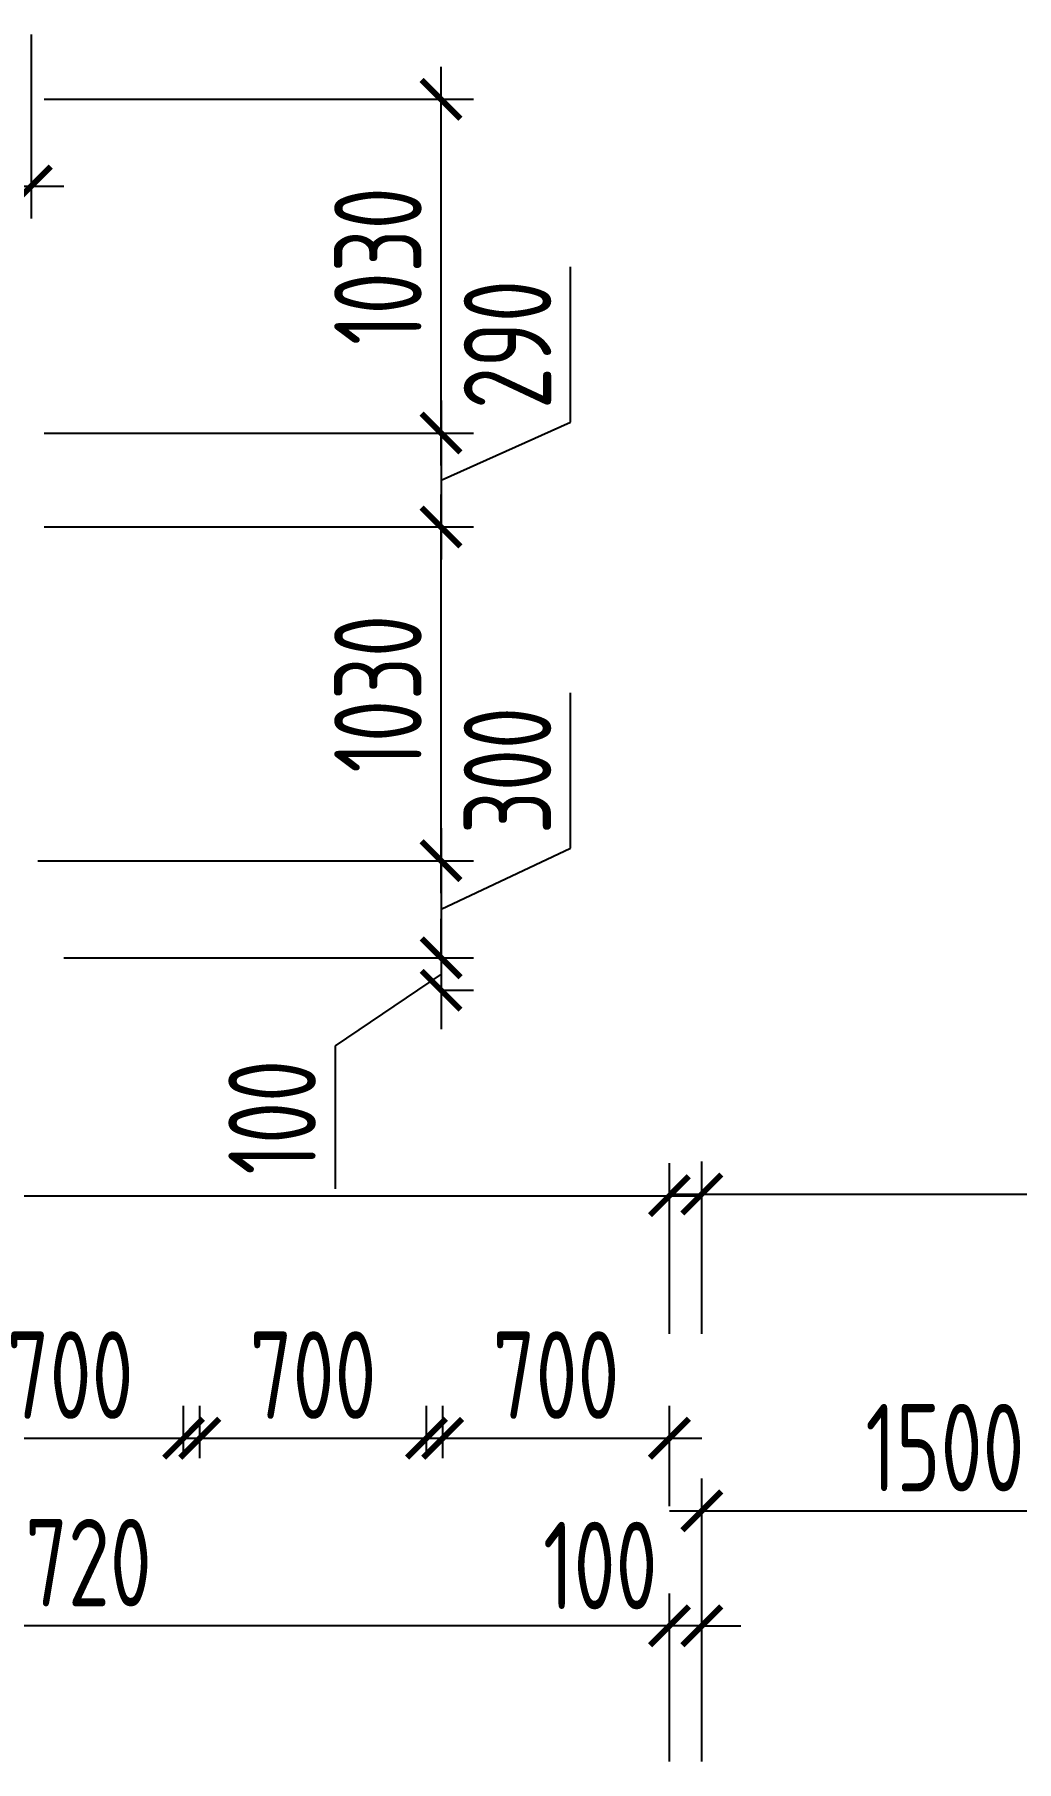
# Model space of a CAD drawing. Header units: millimetres. Extents: x -350007 to 536090, y -888 to 198380.
# Drawn here: x -59186 to -56154, y 122020 to 127351 of the extents above; entities that cross this region are included whole.
import ezdxf

# ---------------------------------------------------------------- set-up
doc = ezdxf.new("R2010")
doc.units = ezdxf.units.MM
doc.layers.add('АР_Размеры нов.', color=15, linetype='Continuous', lineweight=0)
doc.styles.add('ISOCPEUR', font='isocpeur.ttf', dxfattribs={"width": 0.7})
doc.dimstyles.new('R_100', dxfattribs={"dimtxt": 270, "dimasz": 120, "dimexe": 100, "dimexo": 0, "dimgap": 60, "dimtad": 1, "dimdec": 0, "dimrnd": 5, "dimzin": 0, "dimdsep": 46, "dimtxsty": 'ISOCPEUR', "dimblk": 'ARCHTICK', "dimcen": 0, "dimdle": 100, "dimclrd": 256, "dimclre": 256, "dimclrt": 256, "dimadec": 0, "dimazin": 0, "dimtfac": 2, "dimtdec": 0, "dimtofl": 0, "dimtmove": 1, "dimatfit": 3, "dimfxl": 1, "dimtvp": 3, "dimtolj": 1, "dimtzin": 0, "dimarcsym": 0})

# ---------------------------------------------------------------- blocks, each defined once
blk = doc.blocks.new('_ArchTick')
at = {"color": 0, "linetype": 'ByBlock', "const_width": 0.15}
blk.add_lwpolyline([(-0.5, -0.5), (0.5, 0.5)], dxfattribs=at)
blk = doc.blocks.new('*D2607')
at = {"layer": 'Defpoints', "color": 0, "ltscale": 100, "transparency": 16777216}
for p in [(-59155.8, 125830.7), (-57930.7, 125830.7), (-59175.8, 124800.7)]:
    blk.add_point(p, dxfattribs=at)
at = {"layer": 'АР_Размеры нов.', "lineweight": -2, "ltscale": 100, "transparency": 16777216}
for p, q in [((-57930.7, 124700.7), (-57930.7, 125930.7)), ((-59155.8, 125830.7), (-57830.7, 125830.7)), ((-59175.8, 124800.7), (-57830.7, 124800.7))]:
    blk.add_line(p, q, dxfattribs=at)
at = {"layer": 'АР_Размеры нов.', "lineweight": -2, "ltscale": 100, "transparency": 16777216, "xscale": 120, "yscale": 120, "zscale": 120}
for p, rotation in [((-57930.7, 125830.7), 90), ((-57930.7, 124800.7), 270)]:
    blk.add_blockref('_ArchTick', p, dxfattribs=dict(at, rotation=rotation))
at = {"layer": 'АР_Размеры нов.', "ltscale": 100, "transparency": 16777216, "insert": (-58125.7, 125315.7), "char_height": 270, "attachment_point": 5, "rotation": 90, "style": 'ISOCPEUR'}
blk.add_mtext('\\A1;1030', dxfattribs=at)
blk = doc.blocks.new('*D2608')
at = {"layer": 'Defpoints', "color": 0, "ltscale": 100, "transparency": 16777216}
for p in [(-59155.8, 127150.7), (-57930.7, 127150.7), (-59155.8, 126120.7)]:
    blk.add_point(p, dxfattribs=at)
at = {"layer": 'АР_Размеры нов.', "lineweight": -2, "ltscale": 100, "transparency": 16777216}
for p, q in [((-57930.7, 126020.7), (-57930.7, 127250.7)), ((-59155.8, 127150.7), (-57830.7, 127150.7)), ((-59155.8, 126120.7), (-57830.7, 126120.7))]:
    blk.add_line(p, q, dxfattribs=at)
at = {"layer": 'АР_Размеры нов.', "lineweight": -2, "ltscale": 100, "transparency": 16777216, "xscale": 120, "yscale": 120, "zscale": 120}
for p, rotation in [((-57930.7, 127150.7), 90), ((-57930.7, 126120.7), 270)]:
    blk.add_blockref('_ArchTick', p, dxfattribs=dict(at, rotation=rotation))
at = {"layer": 'АР_Размеры нов.', "ltscale": 100, "transparency": 16777216, "insert": (-58125.7, 126635.7), "char_height": 270, "attachment_point": 5, "rotation": 90, "style": 'ISOCPEUR'}
blk.add_mtext('\\A1;1030', dxfattribs=at)
blk = doc.blocks.new('*D2832')
at = {"layer": 'Defpoints', "color": 0, "ltscale": 100, "transparency": 16777216}
for p in [(-59095.8, 124800.7), (-59095.8, 124500.7), (-57930.7, 124500.7)]:
    blk.add_point(p, dxfattribs=at)
at = {"layer": 'АР_Размеры нов.', "lineweight": -2, "ltscale": 100, "transparency": 16777216}
for p, q in [((-57530.7, 124839.2), (-57530.7, 125318.3)), ((-57930.7, 124900.7), (-57930.7, 124400.7)), ((-57930.7, 124650.7), (-57530.7, 124839.2)), ((-59095.8, 124800.7), (-57830.7, 124800.7)), ((-59095.8, 124500.7), (-57830.7, 124500.7))]:
    blk.add_line(p, q, dxfattribs=at)
at = {"layer": 'АР_Размеры нов.', "lineweight": -2, "ltscale": 100, "transparency": 16777216, "xscale": 120, "yscale": 120, "zscale": 120}
for p, rotation in [((-57930.7, 124800.7), 90), ((-57930.7, 124500.7), 270)]:
    blk.add_blockref('_ArchTick', p, dxfattribs=dict(at, rotation=rotation))
at = {"layer": 'АР_Размеры нов.', "ltscale": 100, "transparency": 16777216, "insert": (-57725.7, 125078.7), "char_height": 270, "attachment_point": 5, "rotation": 90, "style": 'ISOCPEUR'}
blk.add_mtext('\\A1;300', dxfattribs=at)
blk = doc.blocks.new('*D2070')
at = {"layer": 'Defpoints', "color": 0, "ltscale": 500, "transparency": 16777216}
for p in [(-61610.8, 127350.7), (-59195.8, 127350.7), (-59195.8, 126883)]:
    blk.add_point(p, dxfattribs=at)
at = {"layer": 'АР_Размеры нов.', "lineweight": -2, "ltscale": 500, "transparency": 16777216}
for p, q in [((-61610.8, 127350.7), (-61610.8, 126783)), ((-59195.8, 127350.7), (-59195.8, 126783)), ((-61710.8, 126883), (-59095.8, 126883))]:
    blk.add_line(p, q, dxfattribs=at)
at = {"layer": 'АР_Размеры нов.', "lineweight": -2, "ltscale": 500, "transparency": 16777216, "xscale": 120, "yscale": 120, "zscale": 120, "rotation": 180}
blk.add_blockref('_ArchTick', (-61610.8, 126883), dxfattribs=at)
at = {"layer": 'АР_Размеры нов.', "lineweight": -2, "ltscale": 500, "transparency": 16777216, "xscale": 120, "yscale": 120, "zscale": 120}
blk.add_blockref('_ArchTick', (-59195.8, 126883), dxfattribs=at)
at = {"layer": 'АР_Размеры нов.', "lineweight": 13, "ltscale": 500, "transparency": 16777216, "insert": (-60403.3, 127078), "char_height": 270, "attachment_point": 5, "style": 'ISOCPEUR'}
blk.add_mtext('\\A1;2415', dxfattribs=at)
blk = doc.blocks.new('*D2073')
at = {"layer": 'Defpoints', "color": 0, "ltscale": 500, "transparency": 16777216}
for p in [(-62445.8, 123815.6), (-57225.8, 123766.6), (-57225.8, 123340.3)]:
    blk.add_point(p, dxfattribs=at)
at = {"layer": 'АР_Размеры нов.', "lineweight": -2, "ltscale": 500, "transparency": 16777216}
for p, q in [((-57225.8, 123340.3), (-57225.8, 123866.6)), ((-62445.8, 123815.6), (-62445.8, 123666.6)), ((-62545.8, 123766.6), (-57125.8, 123766.6))]:
    blk.add_line(p, q, dxfattribs=at)
at = {"layer": 'АР_Размеры нов.', "lineweight": -2, "ltscale": 500, "transparency": 16777216, "xscale": 120, "yscale": 120, "zscale": 120, "rotation": 180}
blk.add_blockref('_ArchTick', (-62445.8, 123766.6), dxfattribs=at)
at = {"layer": 'АР_Размеры нов.', "lineweight": -2, "ltscale": 500, "transparency": 16777216, "xscale": 120, "yscale": 120, "zscale": 120}
blk.add_blockref('_ArchTick', (-57225.8, 123766.6), dxfattribs=at)
at = {"layer": 'АР_Размеры нов.', "lineweight": 13, "ltscale": 500, "transparency": 16777216, "insert": (-59835.8, 123961.6), "char_height": 270, "attachment_point": 5, "style": 'ISOCPEUR'}
blk.add_mtext('\\A1;5220', dxfattribs=at)
blk = doc.blocks.new('*D2074')
at = {"layer": 'Defpoints', "color": 0, "ltscale": 500, "transparency": 16777216}
for p in [(-53095.8, 123771.8), (-57125.8, 123340.3), (-53095.8, 123270.7)]:
    blk.add_point(p, dxfattribs=at)
at = {"layer": 'АР_Размеры нов.', "lineweight": -2, "ltscale": 500, "transparency": 16777216}
for p, q in [((-57125.8, 123340.3), (-57125.8, 123871.8)), ((-53095.8, 123270.7), (-53095.8, 123871.8)), ((-57225.8, 123771.8), (-52995.8, 123771.8))]:
    blk.add_line(p, q, dxfattribs=at)
at = {"layer": 'АР_Размеры нов.', "lineweight": -2, "ltscale": 500, "transparency": 16777216, "xscale": 120, "yscale": 120, "zscale": 120, "rotation": 180}
blk.add_blockref('_ArchTick', (-57125.8, 123771.8), dxfattribs=at)
at = {"layer": 'АР_Размеры нов.', "lineweight": -2, "ltscale": 500, "transparency": 16777216, "xscale": 120, "yscale": 120, "zscale": 120}
blk.add_blockref('_ArchTick', (-53095.8, 123771.8), dxfattribs=at)
at = {"layer": 'АР_Размеры нов.', "lineweight": 13, "ltscale": 500, "transparency": 16777216, "insert": (-55110.8, 123966.8), "char_height": 270, "attachment_point": 5, "style": 'ISOCPEUR'}
blk.add_mtext('\\A1;4030', dxfattribs=at)
blk = doc.blocks.new('*D2222')
at = {"layer": 'Defpoints', "color": 0, "ltscale": 500, "transparency": 16777216}
for p in [(-59155.8, 126120.7), (-59095.8, 125830.7), (-57930.7, 125830.7)]:
    blk.add_point(p, dxfattribs=at)
at = {"layer": 'АР_Размеры нов.', "lineweight": -2, "ltscale": 500, "transparency": 16777216}
for p, q in [((-57530.7, 126154.2), (-57530.7, 126633.3)), ((-57930.7, 126220.7), (-57930.7, 125730.7)), ((-59155.8, 126120.7), (-57830.7, 126120.7)), ((-57930.7, 125975.7), (-57530.7, 126154.2)), ((-59095.8, 125830.7), (-57830.7, 125830.7))]:
    blk.add_line(p, q, dxfattribs=at)
at = {"layer": 'АР_Размеры нов.', "lineweight": -2, "ltscale": 500, "transparency": 16777216, "xscale": 120, "yscale": 120, "zscale": 120}
for p, rotation in [((-57930.7, 126120.7), 90), ((-57930.7, 125830.7), 270)]:
    blk.add_blockref('_ArchTick', p, dxfattribs=dict(at, rotation=rotation))
at = {"layer": 'АР_Размеры нов.', "lineweight": 13, "ltscale": 500, "transparency": 16777216, "insert": (-57725.7, 126393.7), "char_height": 270, "attachment_point": 5, "rotation": 90, "style": 'ISOCPEUR'}
blk.add_mtext('\\A1;290', dxfattribs=at)
blk = doc.blocks.new('*D2223')
at = {"layer": 'Defpoints', "color": 0, "ltscale": 500, "transparency": 16777216}
for p in [(-59095.8, 124500.7), (-57938.6, 124400.7), (-57930.7, 124400.7)]:
    blk.add_point(p, dxfattribs=at)
at = {"layer": 'АР_Размеры нов.', "lineweight": -2, "ltscale": 500, "transparency": 16777216}
for p, q in [((-57930.7, 124500.7), (-57930.7, 124620.7)), ((-59095.8, 124500.7), (-57830.7, 124500.7)), ((-57930.7, 124500.7), (-57930.7, 124400.7)), ((-57930.7, 124450.7), (-58257.3, 124229.4)), ((-57938.6, 124400.7), (-57830.7, 124400.7)), ((-57930.7, 124400.7), (-57930.7, 124280.7)), ((-58257.3, 124229.4), (-58257.3, 123788.1))]:
    blk.add_line(p, q, dxfattribs=at)
at = {"layer": 'АР_Размеры нов.', "lineweight": -2, "ltscale": 500, "transparency": 16777216, "xscale": 120, "yscale": 120, "zscale": 120}
for p, rotation in [((-57930.7, 124500.7), 270), ((-57930.7, 124400.7), 90)]:
    blk.add_blockref('_ArchTick', p, dxfattribs=dict(at, rotation=rotation))
at = {"layer": 'АР_Размеры нов.', "lineweight": 13, "ltscale": 500, "transparency": 16777216, "insert": (-58452.3, 124008.8), "char_height": 270, "attachment_point": 5, "rotation": 90, "style": 'ISOCPEUR'}
blk.add_mtext('\\A1;100', dxfattribs=at)
blk = doc.blocks.new('*D2228')
at = {"layer": 'Defpoints', "color": 0, "ltscale": 500, "transparency": 16777216}
for p in [(-59425.8, 123193.4), (-58725.8, 123017.9), (-58725.8, 122956.9)]:
    blk.add_point(p, dxfattribs=at)
at = {"layer": 'АР_Размеры нов.', "lineweight": -2, "ltscale": 500, "transparency": 16777216}
for p, q in [((-59425.8, 123193.4), (-59425.8, 122917.9)), ((-58725.8, 122956.9), (-58725.8, 123117.9)), ((-59525.8, 123017.9), (-58625.8, 123017.9))]:
    blk.add_line(p, q, dxfattribs=at)
at = {"layer": 'АР_Размеры нов.', "lineweight": -2, "ltscale": 500, "transparency": 16777216, "xscale": 120, "yscale": 120, "zscale": 120, "rotation": 180}
blk.add_blockref('_ArchTick', (-59425.8, 123017.9), dxfattribs=at)
at = {"layer": 'АР_Размеры нов.', "lineweight": -2, "ltscale": 500, "transparency": 16777216, "xscale": 120, "yscale": 120, "zscale": 120}
blk.add_blockref('_ArchTick', (-58725.8, 123017.9), dxfattribs=at)
at = {"layer": 'АР_Размеры нов.', "lineweight": 13, "ltscale": 500, "transparency": 16777216, "insert": (-59075.8, 123212.9), "char_height": 270, "attachment_point": 5, "style": 'ISOCPEUR'}
blk.add_mtext('\\A1;700', dxfattribs=at)
blk = doc.blocks.new('*D2229')
at = {"layer": 'Defpoints', "color": 0, "ltscale": 500, "transparency": 16777216}
for p in [(-57975.8, 123017.9), (-58675.8, 122956.9), (-57975.8, 122956.9)]:
    blk.add_point(p, dxfattribs=at)
at = {"layer": 'АР_Размеры нов.', "lineweight": -2, "ltscale": 500, "transparency": 16777216}
for p, q in [((-58675.8, 122956.9), (-58675.8, 123117.9)), ((-57975.8, 122956.9), (-57975.8, 123117.9)), ((-58775.8, 123017.9), (-57875.8, 123017.9))]:
    blk.add_line(p, q, dxfattribs=at)
at = {"layer": 'АР_Размеры нов.', "lineweight": -2, "ltscale": 500, "transparency": 16777216, "xscale": 120, "yscale": 120, "zscale": 120, "rotation": 180}
blk.add_blockref('_ArchTick', (-58675.8, 123017.9), dxfattribs=at)
at = {"layer": 'АР_Размеры нов.', "lineweight": -2, "ltscale": 500, "transparency": 16777216, "xscale": 120, "yscale": 120, "zscale": 120}
blk.add_blockref('_ArchTick', (-57975.8, 123017.9), dxfattribs=at)
at = {"layer": 'АР_Размеры нов.', "lineweight": 13, "ltscale": 500, "transparency": 16777216, "insert": (-58325.8, 123212.9), "char_height": 270, "attachment_point": 5, "style": 'ISOCPEUR'}
blk.add_mtext('\\A1;700', dxfattribs=at)
blk = doc.blocks.new('*D2230')
at = {"layer": 'Defpoints', "color": 0, "ltscale": 500, "transparency": 16777216}
for p in [(-57225.8, 123017.9), (-57925.8, 122956.9), (-57225.8, 122808.3)]:
    blk.add_point(p, dxfattribs=at)
at = {"layer": 'АР_Размеры нов.', "lineweight": -2, "ltscale": 500, "transparency": 16777216}
for p, q in [((-57925.8, 122956.9), (-57925.8, 123117.9)), ((-57225.8, 122808.3), (-57225.8, 123117.9)), ((-58025.8, 123017.9), (-57125.8, 123017.9))]:
    blk.add_line(p, q, dxfattribs=at)
at = {"layer": 'АР_Размеры нов.', "lineweight": -2, "ltscale": 500, "transparency": 16777216, "xscale": 120, "yscale": 120, "zscale": 120, "rotation": 180}
blk.add_blockref('_ArchTick', (-57925.8, 123017.9), dxfattribs=at)
at = {"layer": 'АР_Размеры нов.', "lineweight": -2, "ltscale": 500, "transparency": 16777216, "xscale": 120, "yscale": 120, "zscale": 120}
blk.add_blockref('_ArchTick', (-57225.8, 123017.9), dxfattribs=at)
at = {"layer": 'АР_Размеры нов.', "lineweight": 13, "ltscale": 500, "transparency": 16777216, "insert": (-57575.8, 123212.9), "char_height": 270, "attachment_point": 5, "style": 'ISOCPEUR'}
blk.add_mtext('\\A1;700', dxfattribs=at)
blk = doc.blocks.new('*D2456')
at = {"layer": 'Defpoints', "color": 0, "ltscale": 500, "transparency": 16777216}
for p in [(-60945.8, 122439), (-60945.8, 122020.3), (-57225.8, 122020.3)]:
    blk.add_point(p, dxfattribs=at)
at = {"layer": 'АР_Размеры нов.', "lineweight": -2, "ltscale": 500, "transparency": 16777216}
for p, q in [((-60945.8, 122020.3), (-60945.8, 122539)), ((-57225.8, 122020.3), (-57225.8, 122539)), ((-57125.8, 122439), (-61045.8, 122439))]:
    blk.add_line(p, q, dxfattribs=at)
at = {"layer": 'АР_Размеры нов.', "lineweight": -2, "ltscale": 500, "transparency": 16777216, "xscale": 120, "yscale": 120, "zscale": 120, "rotation": 180}
blk.add_blockref('_ArchTick', (-60945.8, 122439), dxfattribs=at)
at = {"layer": 'АР_Размеры нов.', "lineweight": -2, "ltscale": 500, "transparency": 16777216, "xscale": 120, "yscale": 120, "zscale": 120}
blk.add_blockref('_ArchTick', (-57225.8, 122439), dxfattribs=at)
at = {"layer": 'АР_Размеры нов.', "lineweight": 13, "ltscale": 500, "transparency": 16777216, "insert": (-59085.8, 122634), "char_height": 270, "attachment_point": 5, "style": 'ISOCPEUR'}
blk.add_mtext('\\A1;3720', dxfattribs=at)
blk = doc.blocks.new('*D2458')
at = {"layer": 'Defpoints', "color": 0, "ltscale": 500, "transparency": 16777216}
for p in [(-55624.9, 122794), (-57125.8, 122020.3), (-55624.9, 122020.3)]:
    blk.add_point(p, dxfattribs=at)
at = {"layer": 'АР_Размеры нов.', "lineweight": -2, "ltscale": 500, "transparency": 16777216}
for p, q in [((-57125.8, 122020.3), (-57125.8, 122894)), ((-55624.9, 122020.3), (-55624.9, 122894)), ((-57225.8, 122794), (-55524.9, 122794))]:
    blk.add_line(p, q, dxfattribs=at)
at = {"layer": 'АР_Размеры нов.', "lineweight": -2, "ltscale": 500, "transparency": 16777216, "xscale": 120, "yscale": 120, "zscale": 120, "rotation": 180}
blk.add_blockref('_ArchTick', (-57125.8, 122794), dxfattribs=at)
at = {"layer": 'АР_Размеры нов.', "lineweight": -2, "ltscale": 500, "transparency": 16777216, "xscale": 120, "yscale": 120, "zscale": 120}
blk.add_blockref('_ArchTick', (-55624.9, 122794), dxfattribs=at)
at = {"layer": 'АР_Размеры нов.', "lineweight": 13, "ltscale": 500, "transparency": 16777216, "insert": (-56375.3, 122989), "char_height": 270, "attachment_point": 5, "style": 'ISOCPEUR'}
blk.add_mtext('\\A1;1500', dxfattribs=at)
blk = doc.blocks.new('*D4103')
at = {"layer": 'Defpoints', "color": 0, "transparency": 16777216}
for p in [(-57225.8, 122439), (-57125.8, 122439), (-57125.8, 122439)]:
    blk.add_point(p, dxfattribs=at)
at = {"layer": 'АР_Размеры нов.', "lineweight": -2, "transparency": 16777216}
for p, q in [((-57225.8, 122439), (-57225.8, 122539)), ((-57125.8, 122439), (-57125.8, 122539)), ((-57225.8, 122439), (-57345.8, 122439)), ((-57125.8, 122439), (-57005.8, 122439))]:
    blk.add_line(p, q, dxfattribs=at)
at = {"layer": 'АР_Размеры нов.', "lineweight": -2, "transparency": 16777216, "xscale": 120, "yscale": 120, "zscale": 120}
blk.add_blockref('_ArchTick', (-57225.8, 122439), dxfattribs=at)
at = {"layer": 'АР_Размеры нов.', "lineweight": -2, "transparency": 16777216, "xscale": 120, "yscale": 120, "zscale": 120, "rotation": 180}
blk.add_blockref('_ArchTick', (-57125.8, 122439), dxfattribs=at)
at = {"layer": 'АР_Размеры нов.', "transparency": 16777216, "insert": (-57439.4, 122625.1), "char_height": 270, "attachment_point": 5, "style": 'ISOCPEUR'}
blk.add_mtext('\\A1;100', dxfattribs=at)

msp = doc.modelspace()

# ---------------------------------------------------------------- dimensions: what is measured, and where the dimension line sits
at = {"layer": 'АР_Размеры нов.', "lineweight": 13, "ltscale": 500}
for base, p1, p2, picture, middle in [((-59195.8, 126883), (-61610.8, 127350.7), (-59195.8, 127350.7), '*D2070', (-60403.3, 127078)), ((-57225.8, 123766.6), (-62445.8, 123815.6), (-57225.8, 123340.3), '*D2073', (-59835.8, 123961.6)), ((-53095.8, 123771.8), (-57125.8, 123340.3), (-53095.8, 123270.7), '*D2074', (-55110.8, 123966.8)), ((-58725.8, 123017.9), (-59425.8, 123193.4), (-58725.8, 122956.9), '*D2228', (-59075.8, 123212.9)), ((-57975.8, 123017.9), (-58675.8, 122956.9), (-57975.8, 122956.9), '*D2229', (-58325.8, 123212.9)), ((-57225.8, 123017.9), (-57925.8, 122956.9), (-57225.8, 122808.3), '*D2230', (-57575.8, 123212.9)), ((-55624.9, 122794), (-57125.8, 122020.3), (-55624.9, 122020.3), '*D2458', (-56375.3, 122989)), ((-60945.8, 122439), (-57225.8, 122020.3), (-60945.8, 122020.3), '*D2456', (-59085.8, 122634))]:
    dim = msp.add_linear_dim(base=base, p1=p1, p2=p2, dimstyle='R_100', override={"dimpost": '\\X'}, dxfattribs=at)
    dim.commit()
    dim.dimension.update_dxf_attribs({"geometry": picture, "text_midpoint": middle})
at = {"layer": 'АР_Размеры нов.', "ltscale": 100}
for base, p1, p2, picture, middle in [((-57930.7, 127150.7), (-59155.8, 126120.7), (-59155.8, 127150.7), '*D2608', (-58125.7, 126635.7)), ((-57930.7, 125830.7), (-59175.8, 124800.7), (-59155.8, 125830.7), '*D2607', (-58125.7, 125315.7))]:
    dim = msp.add_linear_dim(base=base, p1=p1, p2=p2, angle=90, dimstyle='R_100', override={"dimpost": '\\X', "dimfxl": 2.5, "dimarcsym": 2}, dxfattribs=at)
    dim.commit()
    dim.dimension.update_dxf_attribs({"geometry": picture, "text_midpoint": middle})
at = {"layer": 'АР_Размеры нов.', "lineweight": 13, "ltscale": 500}
for base, p1, p2, picture, middle in [((-57930.7, 125830.7), (-59155.8, 126120.7), (-59095.8, 125830.7), '*D2222', (-57530.7, 126214.2)), ((-57930.7, 124400.7), (-59095.8, 124500.7), (-57938.6, 124400.7), '*D2223', (-58257.3, 124169.4))]:
    dim = msp.add_linear_dim(base=base, p1=p1, p2=p2, angle=90, dimstyle='R_100', override={"dimpost": '\\X', "dimfxl": 2.5, "dimarcsym": 2}, dxfattribs=at)
    dim.commit()
    dim.dimension.update_dxf_attribs({"geometry": picture, "text_midpoint": middle, "dimtype": 160})
at = {"layer": 'АР_Размеры нов.', "ltscale": 100}
dim = msp.add_linear_dim(base=(-57930.7, 124500.7), p1=(-59095.8, 124800.7), p2=(-59095.8, 124500.7), angle=90, dimstyle='R_100', override={"dimpost": '\\X', "dimfxl": 2.5, "dimarcsym": 2}, dxfattribs=at)
dim.commit()
dim.dimension.update_dxf_attribs({"geometry": '*D2832', "text_midpoint": (-57530.7, 124899.2), "dimtype": 160})
at = {"layer": 'АР_Размеры нов.'}
dim = msp.add_linear_dim(base=(-57125.8, 122439), p1=(-57225.8, 122439), p2=(-57125.8, 122439), dimstyle='R_100', override={"dimpost": '\\X'}, dxfattribs=at)
dim.commit()
dim.dimension.update_dxf_attribs({"geometry": '*D4103', "text_midpoint": (-57439.4, 122430.1), "dimtype": 160})

doc.saveas('drawing.dxf')
